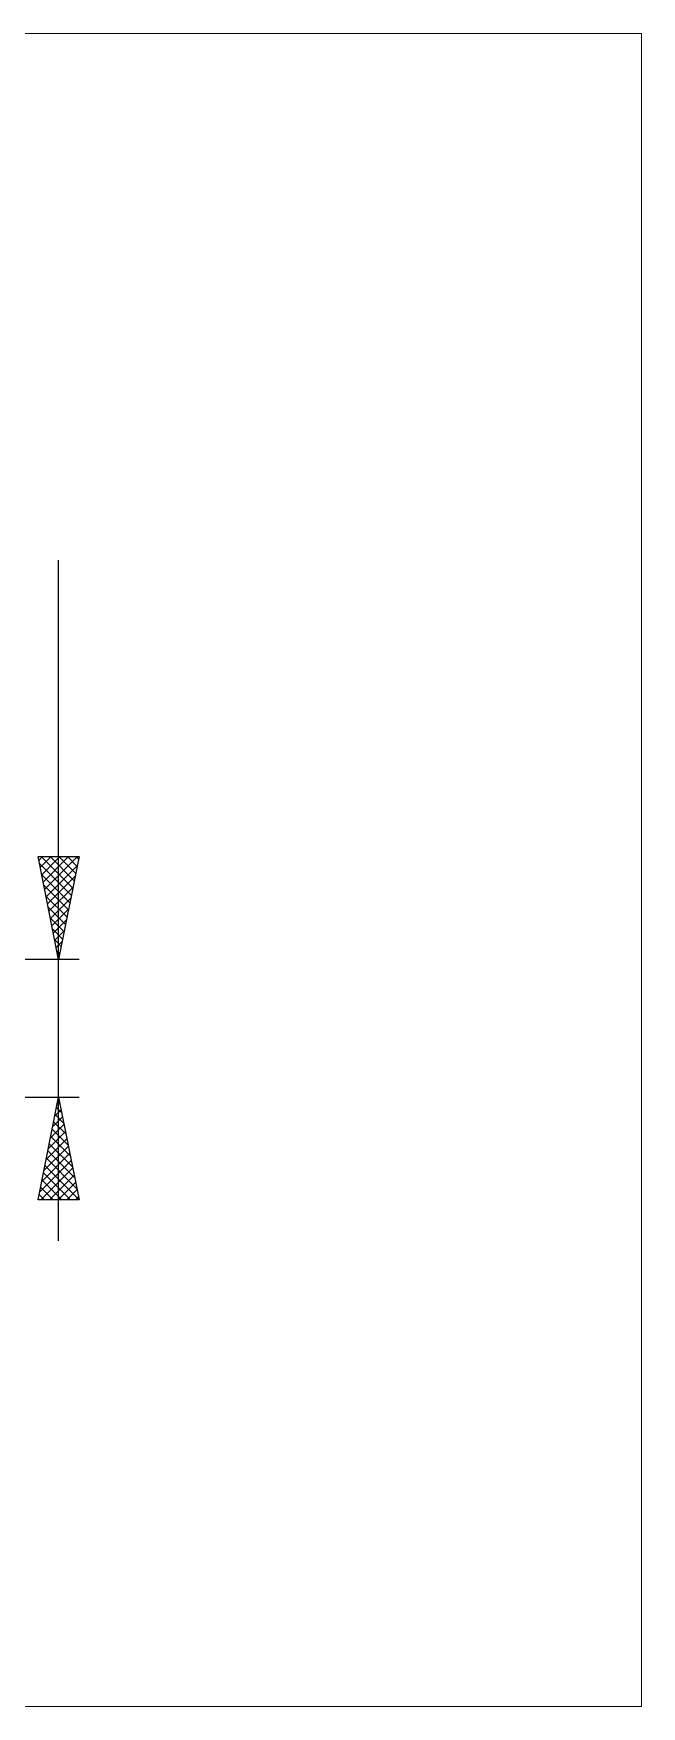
# Model space of a CAD drawing. Header units: millimetres. Extents: x -77 to 81, y -33 to 48.
# Drawn here: x 51.5 to 81.1, y -33 to 48.4 of the extents above; entities that cross this region are included whole.
import ezdxf

# ---------------------------------------------------------------- set-up
doc = ezdxf.new("R2010")
doc.units = ezdxf.units.MM
doc.header["$LTSCALE"] = 4.8
doc.layers.add('2', color=7, linetype='CONTINUOUS')
doc.layers.add('INFTOTAL', color=9, linetype='CONTINUOUS')

msp = doc.modelspace()

# ---------------------------------------------------------------- linework, layer by layer
at = {"layer": '2', "color": 7, "linetype": 'CONTINUOUS', "lineweight": 25}
for p, q in [((52.738, -10.35), (52.738, 22.775)), ((52.738, 3.35), (51.738, 8.35)), ((51.738, 8.35), (53.738, 8.35)), ((51.774, 8.169), (51.955, 8.35)), ((51.845, 7.816), (52.379, 8.35)), ((51.895, 8.35), (53.431, 6.815)), ((51.916, 7.462), (52.803, 8.35)), ((51.986, 7.109), (53.228, 8.35)), ((52.057, 6.755), (53.652, 8.35)), ((52.32, 8.35), (53.502, 7.168)), ((53.738, 8.35), (52.738, 3.35)), ((52.744, 8.35), (53.572, 7.522)), ((53.168, 8.35), (53.643, 7.875)), ((53.593, 8.35), (53.714, 8.229)), ((51.805, 8.017), (53.36, 6.461)), ((51.911, 7.486), (53.289, 6.107)), ((52.128, 6.401), (53.653, 7.927)), ((52.198, 6.048), (53.547, 7.397)), ((52.017, 6.956), (53.219, 5.754)), ((52.269, 5.694), (53.441, 6.867)), ((52.123, 6.426), (53.148, 5.4)), ((52.229, 5.895), (53.077, 5.047)), ((52.34, 5.341), (53.335, 6.336)), ((52.411, 4.987), (53.229, 5.806)), ((52.335, 5.365), (53.007, 4.693)), ((52.481, 4.634), (53.123, 5.276)), ((52.441, 4.835), (52.936, 4.34)), ((52.547, 4.304), (52.865, 3.986)), ((52.552, 4.28), (53.017, 4.745)), ((52.623, 3.927), (52.911, 4.215)), ((53.738, 3.35), (40.738, 3.35)), ((52.653, 3.774), (52.795, 3.633)), ((52.693, 3.573), (52.805, 3.685)), ((40.738, -3.35), (53.738, -3.35)), ((51.738, -8.35), (52.738, -3.35)), ((52.554, -4.268), (52.86, -3.962)), ((52.638, -3.848), (52.887, -4.097)), ((52.66, -3.738), (52.79, -3.609)), ((52.709, -3.494), (52.781, -3.567)), ((52.738, -3.35), (53.738, -8.35)), ((52.342, -5.329), (53.002, -4.669)), ((52.448, -4.799), (52.931, -4.316)), ((52.497, -4.555), (53.1, -5.158)), ((52.568, -4.202), (52.993, -4.627)), ((52.13, -6.39), (53.143, -5.376)), ((52.236, -5.859), (53.073, -5.023)), ((52.285, -5.616), (53.418, -6.749)), ((52.356, -5.262), (53.312, -6.218)), ((52.426, -4.909), (53.206, -5.688)), ((51.812, -7.981), (53.355, -6.437)), ((51.918, -7.45), (53.285, -6.083)), ((52.024, -6.92), (53.214, -5.73)), ((52.143, -6.323), (53.63, -7.809)), ((52.214, -5.969), (53.524, -7.279)), ((51.867, -8.35), (53.426, -6.791)), ((52.002, -7.03), (53.322, -8.35)), ((52.073, -6.676), (53.736, -8.34)), ((52.291, -8.35), (53.497, -7.144)), ((51.79, -8.091), (52.049, -8.35)), ((51.861, -7.737), (52.473, -8.35)), ((51.931, -7.384), (52.898, -8.35)), ((52.715, -8.35), (53.568, -7.498)), ((53.139, -8.35), (53.638, -7.851)), ((53.738, -8.35), (51.738, -8.35)), ((53.564, -8.35), (53.709, -8.205))]:
    msp.add_line(p, q, dxfattribs=at)
at = {"layer": 'INFTOTAL', "color": 9, "linetype": 'CONTINUOUS', "lineweight": 18}
for p, q in [((81.112, 48.4), (-77.288, 48.4)), ((81.112, -33), (81.112, 48.4)), ((-77.288, -33), (81.112, -33))]:
    msp.add_line(p, q, dxfattribs=at)

doc.saveas('drawing.dxf')
